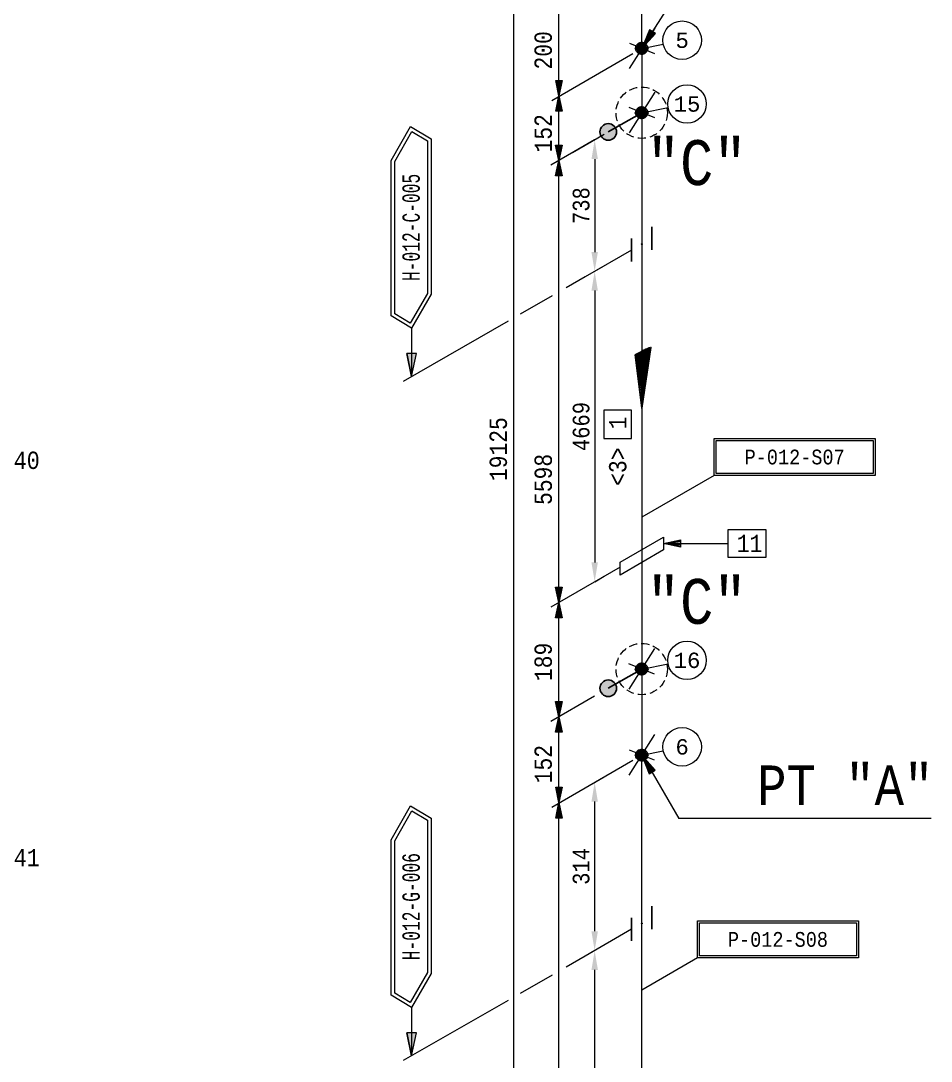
# Model space of a CAD drawing. Extents: x 0 to 841, y 0 to 594.
# Drawn here: x 274.4 to 416.1, y 221.7 to 383.8 of the extents above; entities that cross this region are included whole.
import ezdxf
from ezdxf.enums import TextEntityAlignment as Align

# ---------------------------------------------------------------- set-up
doc = ezdxf.new("R2010")
doc.units = 0
doc.header["$LTSCALE"] = 5
doc.header["$MEASUREMENT"] = 0
doc.linetypes.add('HIDDEN', pattern=[0.375, 0.25, -0.125])
doc.layers.get('0').update_dxf_attribs({"lineweight": 9})
for name, color, linetype, lineweight in [('1', 7, 'Continuous', 9), ('3', 7, 'Continuous', 9), ('T-TEXT1', 7, 'Continuous', 9)]:
    doc.layers.add(name, color=color, linetype=linetype, lineweight=lineweight)
for name, color, linetype in [('2', 2, 'Continuous'), ('FAB', 2, 'Continuous'), ('SH', 4, 'Continuous'), ('SUPT', 4, 'Continuous')]:
    doc.layers.add(name, color=color, linetype=linetype)
doc.styles.add('MARKING', font='monotxt.shx', dxfattribs={"width": 0.85, "height": 2.6})
doc.styles.get("Standard").update_dxf_attribs({"font": 'txt.shx'})
doc.styles.add('TXT', font='monotxt.shx')
doc.dimstyles.get("Standard").update_dxf_attribs({"dimtxt": 0.18, "dimasz": 0.18, "dimexe": 0.18, "dimexo": 0.0625, "dimgap": 0.09, "dimtad": 0, "dimtih": 1, "dimtoh": 1, "dimdec": 4, "dimzin": 0, "dimdsep": 46, "dimtxsty": 'Standard', "dimcen": 0.09, "dimadec": 0, "dimazin": 0, "dimtfac": 1, "dimtdec": 4, "dimtofl": 0, "dimtmove": 0, "dimatfit": 0, "dimfxl": 1, "dimtolj": 1, "dimtzin": 0, "dimarcsym": 0})

# ---------------------------------------------------------------- blocks, each defined once
blk = doc.blocks.new('ARO_E1')
at = {"layer": '2', "color": 2, "linetype": 'Continuous'}
blk.add_lwpolyline([(-1.075, -0.6125), (-1.2375, -0.4875), (0, 0), (-0.925, -0.7), (-1.2125, -0.5125), (-0.1, -0.0625), (-0.925, -0.7), (-1.2, -0.525), (-0.225, -0.1125), (-0.9375, -0.675), (-1.175, -0.5375), (-0.325, -0.175), (-0.975, -0.6625), (-1.15, -0.5625), (-0.4125, -0.225), (-0.9875, -0.6625), (-1.1375, -0.55), (-0.525, -0.3), (-1, -0.6375), (-1.1, -0.575), (-0.625, -0.35), (-1.0375, -0.625), (-1.0875, -0.5875), (-0.725, -0.425), (-1.05, -0.6125), (-1.075, -0.6125), (0, 0)], dxfattribs=at)
blk = doc.blocks.new('ARO_U1')
at = {"layer": '2', "color": 2, "linetype": 'Continuous', "xscale": 0.9999990990353698, "yscale": 0.9999990990353698, "rotation": 59.99997019629861}
blk.add_blockref('ARO_E1', (0, 0), dxfattribs=at)
blk = doc.blocks.new('L4')
at = {"layer": 'SH', "color": 4}
for p, q in [((1.58, 2.71), (1.58, -0.89)), ((-1.58, 0.89), (-1.58, -2.71))]:
    blk.add_line(p, q, dxfattribs=at)
at = {"layer": 'SUPT', "lineweight": 0}
blk.add_circle((0, 0), 0.0769, dxfattribs=at)
blk = doc.blocks.new('*D13')
at = {"layer": 'Defpoints', "color": 0, "lineweight": 0}
for p in [(360.28, 363.29), (369.47, 348.12), (363.72, 344.8)]:
    blk.add_point(p, dxfattribs=at)
at = {"layer": 'FAB', "color": 4, "lineweight": 0}
for p, q in [((360.28, 363.29), (365.22, 366.15)), ((363.72, 362.29), (363.72, 347.8)), ((369.47, 348.12), (362.22, 343.93))]:
    blk.add_line(p, q, dxfattribs=at)
for points in [[(363.22, 362.29), (364.22, 362.29), (363.72, 365.29)], [(363.22, 347.8), (364.22, 347.8), (363.72, 344.8)]]:
    blk.add_solid(points, dxfattribs=at)
at = {"layer": 'FAB', "color": 4, "lineweight": 0, "insert": (361.62, 355.04), "char_height": 2.6, "attachment_point": 5, "rotation": 90, "style": 'MARKING'}
blk.add_mtext('\\A1;738', dxfattribs=at)
blk = doc.blocks.new('TRI')
at = {"lineweight": 0}
blk.add_hatch(color=4, dxfattribs=at).paths.add_polyline_path([(340.4, 360.05), (339.74, 356.85), (341.07, 356.85)])
at = {"layer": 'SUPT', "lineweight": 0}
blk.add_line((340.4, 360.05), (339.74, 356.85), dxfattribs=at)
blk.add_lwpolyline([(340.4, 360.05), (341.07, 356.85), (339.74, 356.85), (340.4, 360.05), (341.07, 356.85)], dxfattribs=at)
blk = doc.blocks.new('*D15')
at = {"layer": 'Defpoints', "color": 0, "lineweight": 0}
for p in [(369.47, 242.3), (363.72, 238.98), (363.72, 194.83)]:
    blk.add_point(p, dxfattribs=at)
at = {"layer": 'FAB', "color": 4, "lineweight": 0}
for p, q in [((369.47, 242.3), (362.22, 238.11)), ((363.72, 197.83), (363.72, 235.98)), ((363.72, 194.83), (362.22, 193.97))]:
    blk.add_line(p, q, dxfattribs=at)
for points in [[(363.22, 235.98), (364.22, 235.98), (363.72, 238.98)], [(363.22, 197.83), (364.22, 197.83), (363.72, 194.83)]]:
    blk.add_solid(points, dxfattribs=at)
at = {"layer": 'FAB', "color": 4, "lineweight": 0, "insert": (361.62, 216.91), "char_height": 2.6, "attachment_point": 5, "rotation": 90, "style": 'MARKING'}
blk.add_mtext('\\A1;3326', dxfattribs=at)
blk = doc.blocks.new('*D17')
at = {"layer": 'Defpoints', "color": 0, "lineweight": 0}
for p in [(363.35, 264.98), (363.72, 265.2), (363.72, 238.98)]:
    blk.add_point(p, dxfattribs=at)
at = {"layer": 'FAB', "color": 4, "lineweight": 0}
for p, q in [((363.35, 264.98), (365.22, 266.07)), ((363.72, 241.98), (363.72, 262.2)), ((363.72, 238.98), (362.22, 238.11))]:
    blk.add_line(p, q, dxfattribs=at)
for points in [[(363.22, 262.2), (364.22, 262.2), (363.72, 265.2)], [(363.22, 241.98), (364.22, 241.98), (363.72, 238.98)]]:
    blk.add_solid(points, dxfattribs=at)
at = {"layer": 'FAB', "color": 4, "lineweight": 0, "insert": (361.62, 252.09), "char_height": 2.6, "attachment_point": 5, "rotation": 90, "style": 'MARKING'}
blk.add_mtext('\\A1;314', dxfattribs=at)
blk = doc.blocks.new('*D18')
at = {"layer": 'Defpoints', "color": 0, "lineweight": 0}
for p in [(363.72, 344.8), (363.72, 296.45), (363.72, 296.45)]:
    blk.add_point(p, dxfattribs=at)
at = {"layer": 'FAB', "color": 4, "lineweight": 0}
for p, q in [((363.72, 344.8), (365.22, 345.67)), ((363.72, 341.8), (363.72, 299.45)), ((363.72, 296.45), (365.22, 297.31))]:
    blk.add_line(p, q, dxfattribs=at)
for points in [[(364.22, 341.8), (363.22, 341.8), (363.72, 344.8)], [(363.22, 299.45), (364.22, 299.45), (363.72, 296.45)]]:
    blk.add_solid(points, dxfattribs=at)
at = {"layer": 'FAB', "color": 4, "lineweight": 0, "insert": (361.62, 320.62), "char_height": 2.6, "attachment_point": 5, "rotation": 90, "style": 'MARKING'}
blk.add_mtext('\\A1;{4669}', dxfattribs=at)

msp = doc.modelspace()

# ---------------------------------------------------------------- hatches: boundary and pattern name
at = {"layer": 'FAB'}
for points in [[(367.14, 366.51, 1), (364.54, 366.51, 1)], [(367.14, 279.84, 1), (364.54, 279.84, 1)]]:
    msp.add_hatch(color=256, dxfattribs=at).paths.add_polyline_path(points)

# ---------------------------------------------------------------- linework, layer by layer
at = {"layer": '1', "color": 1, "linetype": 'Continuous', "lineweight": 0}
for p, q in [((371.05, 379.52), (371.05, 489.52)), ((371.05, 379.52), (371.05, 269.44)), ((371.05, 170.22), (371.05, 269.44))]:
    msp.add_line(p, q, dxfattribs=at)
at = {"layer": '1', "color": 2, "linetype": 'Continuous', "lineweight": 0}
for points in [[(377.08, 301.85), (374.43, 302.4), (377.08, 302.95), (377.08, 301.85)], [(377.08, 301.96), (374.43, 302.4), (377.08, 302.85)], [(377.08, 302.19), (374.43, 302.4), (377.08, 302.74)], [(377.08, 302.3), (374.43, 302.4), (377.08, 302.51)]]:
    msp.add_lwpolyline(points, dxfattribs=at)
at = {"layer": '3', "color": 2, "linetype": 'Continuous', "lineweight": 0}
for p, q in [((351.15, 149.82), (351.15, 487.12)), ((358.15, 372.12), (358.15, 482.12)), ((357.05, 371.43), (369.65, 378.73)), ((358.15, 262.04), (358.15, 372.12)), ((357.05, 261.33), (369.65, 268.63)), ((358.15, 162.82), (358.15, 262.04))]:
    msp.add_line(p, q, dxfattribs=at)
for points in [[(358.65, 374.53), (358.15, 372.13), (357.65, 374.53), (358.65, 374.53)], [(358.55, 374.53), (358.15, 372.13), (357.75, 374.53)], [(358.45, 374.53), (358.15, 372.13), (357.95, 374.53)], [(358.25, 374.53), (358.15, 372.13), (358.05, 374.53)], [(357.65, 369.73), (358.15, 372.13), (358.65, 369.73), (357.65, 369.73)], [(357.75, 369.73), (358.15, 372.13), (358.55, 369.73)], [(357.95, 369.73), (358.15, 372.13), (358.45, 369.73)], [(358.05, 369.73), (358.15, 372.13), (358.25, 369.73)], [(358.64, 364.46), (358.14, 362.06), (357.64, 364.46), (358.64, 364.46)], [(358.54, 364.46), (358.14, 362.06), (357.74, 364.46)], [(358.44, 364.46), (358.14, 362.06), (357.94, 364.46)], [(358.24, 364.46), (358.14, 362.06), (358.04, 364.46)], [(357.64, 359.66), (358.14, 362.06), (358.64, 359.66), (357.64, 359.66)], [(357.74, 359.66), (358.14, 362.06), (358.54, 359.66)], [(357.94, 359.66), (358.14, 362.06), (358.44, 359.66)], [(358.04, 359.66), (358.14, 362.06), (358.24, 359.66)], [(369.45, 318.77), (369.45, 323.17), (365.15, 323.17), (365.15, 318.77), (369.45, 318.77)], [(384.43, 300.25), (390.43, 300.25), (390.43, 304.55), (384.43, 304.55), (384.43, 300.25)], [(358.64, 295.62), (358.14, 293.22), (357.64, 295.62), (358.64, 295.62)], [(358.54, 295.62), (358.14, 293.22), (357.74, 295.62)], [(358.44, 295.62), (358.14, 293.22), (357.94, 295.62)], [(358.24, 295.62), (358.14, 293.22), (358.04, 295.62)], [(357.64, 290.82), (358.14, 293.22), (358.64, 290.82), (357.64, 290.82)], [(357.74, 290.82), (358.14, 293.22), (358.54, 290.82)], [(357.94, 290.82), (358.14, 293.22), (358.44, 290.82)], [(358.04, 290.82), (358.14, 293.22), (358.24, 290.82)], [(358.64, 277.79), (358.14, 275.39), (357.64, 277.79), (358.64, 277.79)], [(358.54, 277.79), (358.14, 275.39), (357.74, 277.79)], [(358.44, 277.79), (358.14, 275.39), (357.94, 277.79)], [(358.24, 277.79), (358.14, 275.39), (358.04, 277.79)], [(357.64, 272.99), (358.14, 275.39), (358.64, 272.99), (357.64, 272.99)], [(357.74, 272.99), (358.14, 275.39), (358.54, 272.99)], [(357.94, 272.99), (358.14, 275.39), (358.44, 272.99)], [(358.04, 272.99), (358.14, 275.39), (358.24, 272.99)], [(358.65, 264.43), (358.15, 262.03), (357.65, 264.43), (358.65, 264.43)], [(358.55, 264.43), (358.15, 262.03), (357.75, 264.43)], [(358.45, 264.43), (358.15, 262.03), (357.95, 264.43)], [(358.25, 264.43), (358.15, 262.03), (358.05, 264.43)], [(357.65, 259.63), (358.15, 262.03), (358.65, 259.63), (357.65, 259.63)], [(357.75, 259.63), (358.15, 262.03), (358.55, 259.63)], [(357.95, 259.63), (358.15, 262.03), (358.45, 259.63)], [(358.05, 259.63), (358.15, 262.03), (358.25, 259.63)]]:
    msp.add_lwpolyline(points, dxfattribs=at)
at = {"layer": '3', "color": 2, "linetype": 'HIDDEN', "lineweight": 0}
for centre in [(371.04, 369.51), (371.04, 282.84)]:
    msp.add_circle(centre, 4, dxfattribs=at)
at = {"layer": 'FAB', "color": 2, "linetype": 'Continuous', "lineweight": 0}
for p, q in [((371.05, 379.52), (379.28, 392.31)), ((416.12, 259.54), (376.81, 259.54))]:
    msp.add_line(p, q, dxfattribs=at)
at = {"layer": 'FAB', "lineweight": 0}
for p, q in [((371.05, 379.52), (374.4, 380.2)), ((382.31, 312.98), (371.05, 306.48)), ((374.43, 302.4), (384.43, 302.4)), ((371.05, 269.44), (374.4, 270.12)), ((371.11, 269.4), (376.81, 259.54)), ((379.71, 237.83), (371.05, 232.83))]:
    msp.add_line(p, q, dxfattribs=at)
at = {"layer": 'FAB', "linetype": 'Continuous', "lineweight": 0}
for p, q in [((371.04, 369.51), (375.16, 370.3)), ((363.68, 365.26), (356.88, 361.33)), ((367.67, 298.72), (356.88, 292.49)), ((371.04, 282.84), (375.16, 283.63)), ((363.68, 278.59), (356.88, 274.66))]:
    msp.add_line(p, q, dxfattribs=at)
at = {"layer": 'FAB'}
for p, q in [((371.04, 369.51), (365.84, 366.51)), ((371.04, 282.84), (365.84, 279.84))]:
    msp.add_line(p, q, dxfattribs=at)
at = {"layer": 'FAB', "color": 2, "linetype": 'Continuous', "lineweight": 0}
for points in [[(372.27, 382.43), (371.05, 379.52), (373.19, 381.85), (372.27, 382.43)], [(372.42, 382.34), (371.05, 379.52), (372.88, 382.04)], [(372.42, 382.34), (371.05, 379.52), (373.04, 381.94)], [(372.57, 382.24), (371.05, 379.52), (372.88, 382.04)], [(372.85, 266.91), (371.05, 269.44), (372.53, 266.71)], [(373.01, 266.99), (371.05, 269.44), (372.53, 266.71)], [(373.01, 266.99), (371.05, 269.44), (372.37, 266.62)], [(373.15, 267.1), (371.05, 269.44), (372.23, 266.51), (373.15, 267.1)]]:
    msp.add_lwpolyline(points, dxfattribs=at)
for points in [[(382.31, 318.75), (407.41, 318.75), (407.41, 312.98), (382.31, 312.98)], [(382.63, 318.43), (407.09, 318.43), (407.09, 313.3), (382.63, 313.3)], [(379.71, 243.6), (404.81, 243.6), (404.81, 237.83), (379.71, 237.83)], [(380.03, 243.28), (404.49, 243.28), (404.49, 238.15), (380.03, 238.15)]]:
    msp.add_lwpolyline(points, close=True, dxfattribs=at)
at = {"layer": 'FAB', "color": 3, "linetype": 'Continuous', "lineweight": 0, "flags": 128}
msp.add_lwpolyline([(374.43, 303.41), (374.43, 301.39), (367.67, 297.49), (367.67, 299.5)], close=True, dxfattribs=at)
at = {"layer": 'FAB', "color": 2, "linetype": 'Continuous', "lineweight": 0}
for centre in [(377.34, 380.8), (378.1, 370.87), (378.1, 284.2), (377.34, 270.72)]:
    msp.add_circle(centre, 3, dxfattribs=at)
at = {"layer": 'FAB'}
for centre in [(365.84, 366.51), (365.84, 279.84)]:
    msp.add_circle(centre, 1.3, dxfattribs=at)
at = {"layer": 'SUPT', "lineweight": 0}
for p, q in [((362.22, 343.93), (359.27, 342.23)), ((357.09, 340.98), (352.12, 338.13)), ((350.23, 337.04), (333.9, 327.65)), ((362.22, 238.11), (359.27, 236.41)), ((357.09, 235.16), (352.12, 232.31)), ((350.23, 231.22), (333.9, 221.84))]:
    msp.add_line(p, q, dxfattribs=at)
at = {"layer": 'SUPT', "linetype": 'Continuous', "lineweight": 0}
for p, q in [((335.2, 335.94), (335.2, 328.4)), ((335.2, 230.12), (335.2, 222.58))]:
    msp.add_line(p, q, dxfattribs=at)
for points in [[(338.24, 341.22), (335.2, 335.94), (332.02, 337.84), (332.02, 362.06), (335.05, 367.35), (338.24, 365.45)], [(337.68, 365.13), (337.68, 341.37), (335, 336.71), (332.58, 338.16), (332.58, 361.91), (335.26, 366.57)], [(338.24, 235.4), (335.2, 230.12), (332.02, 232.02), (332.02, 256.25), (335.05, 261.53), (338.24, 259.63)], [(337.68, 259.31), (337.68, 235.55), (335, 230.9), (332.58, 232.34), (332.58, 256.09), (335.26, 260.75)]]:
    msp.add_lwpolyline(points, close=True, dxfattribs=at)
at = {"layer": 'T-TEXT1', "color": 2, "linetype": 'Continuous', "lineweight": 0}
for p, q in [((373.07, 382.7), (369.07, 376.4)), ((373.07, 378.7), (369.17, 380.3)), ((373.07, 372.7), (369.07, 366.4)), ((373.07, 368.7), (369.07, 370.3)), ((373.06, 286.03), (369.06, 279.73)), ((373.06, 282.03), (369.06, 283.63)), ((373.06, 272.62), (369.06, 266.32)), ((373.06, 268.62), (369.16, 270.22))]:
    msp.add_line(p, q, dxfattribs=at)
for points in [[(371.05, 380.53), (371.25, 380.43), (371.35, 380.43), (371.55, 380.33), (371.65, 380.23), (371.75, 380.13), (371.85, 380.03), (371.95, 379.83), (371.95, 379.73), (372.05, 379.53), (371.95, 379.33), (371.95, 379.23), (371.85, 379.03), (371.75, 378.93), (371.65, 378.83), (371.55, 378.73), (371.35, 378.63), (371.25, 378.63), (371.05, 378.63), (370.85, 378.63), (370.75, 378.63), (370.55, 378.73), (370.45, 378.83), (370.35, 378.93), (370.25, 379.03), (370.15, 379.23), (370.15, 379.33), (370.15, 379.53), (370.15, 379.73), (370.15, 379.83), (370.25, 380.03), (370.35, 380.13), (370.45, 380.23), (370.55, 380.33), (370.75, 380.43), (370.85, 380.43), (371.05, 380.53), (371.05, 380.53), (371.25, 380.43), (371.05, 378.53), (370.85, 378.63), (371.05, 380.53), (371.25, 380.43), (371.35, 380.43), (370.85, 378.63), (370.75, 378.63), (371.25, 380.43), (371.35, 380.43), (371.55, 380.33), (370.75, 378.63), (370.55, 378.73), (371.35, 380.43), (371.55, 380.33), (371.65, 380.23), (370.55, 378.73), (370.45, 378.83), (371.55, 380.33), (371.65, 380.23), (371.75, 380.13), (370.45, 378.83), (370.35, 378.93), (371.65, 380.23), (371.75, 380.13), (371.85, 380.03), (370.35, 378.93), (370.25, 379.03), (371.75, 380.13), (371.85, 380.03), (371.95, 379.83), (370.25, 379.03), (370.15, 379.23), (371.85, 380.03), (371.95, 379.83), (371.95, 379.73), (370.15, 379.23), (370.15, 379.33), (371.95, 379.83), (371.95, 379.73), (372.05, 379.53), (370.15, 379.33), (370.05, 379.53), (371.95, 379.73), (372.05, 379.53), (371.95, 379.33), (370.05, 379.53), (370.15, 379.73), (372.05, 379.53), (371.95, 379.33), (371.95, 379.23), (370.15, 379.73), (370.15, 379.83), (371.95, 379.33), (371.95, 379.23), (371.85, 379.03), (370.15, 379.83), (370.25, 380.03), (371.95, 379.23)], [(371.95, 379.23), (371.85, 379.03), (371.75, 378.93), (370.25, 380.03), (370.35, 380.13), (371.85, 379.03), (371.75, 378.93), (371.65, 378.83), (370.35, 380.13), (370.45, 380.23), (371.75, 378.93), (371.65, 378.83), (371.55, 378.73), (370.45, 380.23), (370.55, 380.33), (371.65, 378.83), (371.55, 378.73), (371.35, 378.63), (370.55, 380.33), (370.75, 380.43), (371.55, 378.73), (371.35, 378.63), (371.25, 378.63), (370.75, 380.43), (370.85, 380.43), (371.35, 378.63), (371.25, 378.63), (371.05, 378.53), (370.85, 380.43), (371.05, 380.53), (371.25, 378.63)], [(371.04, 370.51), (371.24, 370.41), (371.34, 370.41), (371.54, 370.31), (371.64, 370.21), (371.74, 370.11), (371.84, 370.01), (371.94, 369.81), (371.94, 369.71), (372.04, 369.51), (371.94, 369.31), (371.94, 369.21), (371.84, 369.01), (371.74, 368.91), (371.64, 368.81), (371.54, 368.71), (371.34, 368.61), (371.24, 368.61), (371.04, 368.61), (370.84, 368.61), (370.74, 368.61), (370.54, 368.71), (370.44, 368.81), (370.34, 368.91), (370.24, 369.01), (370.14, 369.21), (370.14, 369.31), (370.14, 369.51), (370.14, 369.71), (370.14, 369.81), (370.24, 370.01), (370.34, 370.11), (370.44, 370.21), (370.54, 370.31), (370.74, 370.41), (370.84, 370.41), (371.04, 370.51), (371.04, 370.51), (371.24, 370.41), (371.04, 368.51), (370.84, 368.61), (371.04, 370.51), (371.24, 370.41), (371.34, 370.41), (370.84, 368.61), (370.74, 368.61), (371.24, 370.41), (371.34, 370.41), (371.54, 370.31), (370.74, 368.61), (370.54, 368.71), (371.34, 370.41), (371.54, 370.31), (371.64, 370.21), (370.54, 368.71), (370.44, 368.81), (371.54, 370.31), (371.64, 370.21), (371.74, 370.11), (370.44, 368.81), (370.34, 368.91), (371.64, 370.21), (371.74, 370.11), (371.84, 370.01), (370.34, 368.91), (370.24, 369.01), (371.74, 370.11), (371.84, 370.01), (371.94, 369.81), (370.24, 369.01), (370.14, 369.21), (371.84, 370.01), (371.94, 369.81), (371.94, 369.71), (370.14, 369.21), (370.14, 369.31), (371.94, 369.81), (371.94, 369.71), (372.04, 369.51), (370.14, 369.31), (370.04, 369.51), (371.94, 369.71), (372.04, 369.51), (371.94, 369.31), (370.04, 369.51), (370.14, 369.71), (372.04, 369.51), (371.94, 369.31), (371.94, 369.21), (370.14, 369.71), (370.14, 369.81), (371.94, 369.31), (371.94, 369.21), (371.84, 369.01), (370.14, 369.81), (370.24, 370.01), (371.94, 369.21)], [(371.94, 369.21), (371.84, 369.01), (371.74, 368.91), (370.24, 370.01), (370.34, 370.11), (371.84, 369.01), (371.74, 368.91), (371.64, 368.81), (370.34, 370.11), (370.44, 370.21), (371.74, 368.91), (371.64, 368.81), (371.54, 368.71), (370.44, 370.21), (370.54, 370.31), (371.64, 368.81), (371.54, 368.71), (371.34, 368.61), (370.54, 370.31), (370.74, 370.41), (371.54, 368.71), (371.34, 368.61), (371.24, 368.61), (370.74, 370.41), (370.84, 370.41), (371.34, 368.61), (371.24, 368.61), (371.04, 368.51), (370.84, 370.41), (371.04, 370.51), (371.24, 368.61)], [(371.04, 283.84), (371.24, 283.74), (371.34, 283.74), (371.54, 283.64), (371.64, 283.54), (371.74, 283.44), (371.84, 283.34), (371.94, 283.14), (371.94, 283.04), (372.04, 282.84), (371.94, 282.64), (371.94, 282.54), (371.84, 282.34), (371.74, 282.24), (371.64, 282.14), (371.54, 282.04), (371.34, 281.94), (371.24, 281.94), (371.04, 281.94), (370.84, 281.94), (370.74, 281.94), (370.54, 282.04), (370.44, 282.14), (370.34, 282.24), (370.24, 282.34), (370.14, 282.54), (370.14, 282.64), (370.14, 282.84), (370.14, 283.04), (370.14, 283.14), (370.24, 283.34), (370.34, 283.44), (370.44, 283.54), (370.54, 283.64), (370.74, 283.74), (370.84, 283.74), (371.04, 283.84), (371.04, 283.84), (371.24, 283.74), (371.04, 281.84), (370.84, 281.94), (371.04, 283.84), (371.24, 283.74), (371.34, 283.74), (370.84, 281.94), (370.74, 281.94), (371.24, 283.74), (371.34, 283.74), (371.54, 283.64), (370.74, 281.94), (370.54, 282.04), (371.34, 283.74), (371.54, 283.64), (371.64, 283.54), (370.54, 282.04), (370.44, 282.14), (371.54, 283.64), (371.64, 283.54), (371.74, 283.44), (370.44, 282.14), (370.34, 282.24), (371.64, 283.54), (371.74, 283.44), (371.84, 283.34), (370.34, 282.24), (370.24, 282.34), (371.74, 283.44), (371.84, 283.34), (371.94, 283.14), (370.24, 282.34), (370.14, 282.54), (371.84, 283.34), (371.94, 283.14), (371.94, 283.04), (370.14, 282.54), (370.14, 282.64), (371.94, 283.14), (371.94, 283.04), (372.04, 282.84), (370.14, 282.64), (370.04, 282.84), (371.94, 283.04), (372.04, 282.84), (371.94, 282.64), (370.04, 282.84), (370.14, 283.04), (372.04, 282.84), (371.94, 282.64), (371.94, 282.54), (370.14, 283.04), (370.14, 283.14), (371.94, 282.64), (371.94, 282.54), (371.84, 282.34), (370.14, 283.14), (370.24, 283.34), (371.94, 282.54)], [(371.94, 282.54), (371.84, 282.34), (371.74, 282.24), (370.24, 283.34), (370.34, 283.44), (371.84, 282.34), (371.74, 282.24), (371.64, 282.14), (370.34, 283.44), (370.44, 283.54), (371.74, 282.24), (371.64, 282.14), (371.54, 282.04), (370.44, 283.54), (370.54, 283.64), (371.64, 282.14), (371.54, 282.04), (371.34, 281.94), (370.54, 283.64), (370.74, 283.74), (371.54, 282.04), (371.34, 281.94), (371.24, 281.94), (370.74, 283.74), (370.84, 283.74), (371.34, 281.94), (371.24, 281.94), (371.04, 281.84), (370.84, 283.74), (371.04, 283.84), (371.24, 281.94)], [(371.05, 270.43), (371.25, 270.33), (371.35, 270.33), (371.55, 270.23), (371.65, 270.13), (371.75, 270.03), (371.85, 269.93), (371.95, 269.73), (371.95, 269.63), (372.05, 269.43), (371.95, 269.23), (371.95, 269.13), (371.85, 268.93), (371.75, 268.83), (371.65, 268.73), (371.55, 268.63), (371.35, 268.53), (371.25, 268.53), (371.05, 268.53), (370.85, 268.53), (370.75, 268.53), (370.55, 268.63), (370.45, 268.73), (370.35, 268.83), (370.25, 268.93), (370.15, 269.13), (370.15, 269.23), (370.15, 269.43), (370.15, 269.63), (370.15, 269.73), (370.25, 269.93), (370.35, 270.03), (370.45, 270.13), (370.55, 270.23), (370.75, 270.33), (370.85, 270.33), (371.05, 270.43), (371.05, 270.43), (371.25, 270.33), (371.05, 268.43), (370.85, 268.53), (371.05, 270.43), (371.25, 270.33), (371.35, 270.33), (370.85, 268.53), (370.75, 268.53), (371.25, 270.33), (371.35, 270.33), (371.55, 270.23), (370.75, 268.53), (370.55, 268.63), (371.35, 270.33), (371.55, 270.23), (371.65, 270.13), (370.55, 268.63), (370.45, 268.73), (371.55, 270.23), (371.65, 270.13), (371.75, 270.03), (370.45, 268.73), (370.35, 268.83), (371.65, 270.13), (371.75, 270.03), (371.85, 269.93), (370.35, 268.83), (370.25, 268.93), (371.75, 270.03), (371.85, 269.93), (371.95, 269.73), (370.25, 268.93), (370.15, 269.13), (371.85, 269.93), (371.95, 269.73), (371.95, 269.63), (370.15, 269.13), (370.15, 269.23), (371.95, 269.73), (371.95, 269.63), (372.05, 269.43), (370.15, 269.23), (370.05, 269.43), (371.95, 269.63), (372.05, 269.43), (371.95, 269.23), (370.05, 269.43), (370.15, 269.63), (372.05, 269.43), (371.95, 269.23), (371.95, 269.13), (370.15, 269.63), (370.15, 269.73), (371.95, 269.23), (371.95, 269.13), (371.85, 268.93), (370.15, 269.73), (370.25, 269.93), (371.95, 269.13)], [(371.95, 269.13), (371.85, 268.93), (371.75, 268.83), (370.25, 269.93), (370.35, 270.03), (371.85, 268.93), (371.75, 268.83), (371.65, 268.73), (370.35, 270.03), (370.45, 270.13), (371.75, 268.83), (371.65, 268.73), (371.55, 268.63), (370.45, 270.13), (370.55, 270.23), (371.65, 268.73), (371.55, 268.63), (371.35, 268.53), (370.55, 270.23), (370.75, 270.33), (371.55, 268.63), (371.35, 268.53), (371.25, 268.53), (370.75, 270.33), (370.85, 270.33), (371.35, 268.53), (371.25, 268.53), (371.05, 268.43), (370.85, 270.33), (371.05, 270.43), (371.25, 268.53)]]:
    msp.add_lwpolyline(points, dxfattribs=at)

# ---------------------------------------------------------------- block references
at = {"layer": 'FAB', "color": 7, "linetype": 'Continuous', "xscale": -7.199999999999591, "yscale": -7.199999999999591, "zscale": 7.199999999999999}
msp.add_blockref('ARO_U1', (371.05, 323.48), dxfattribs=at)
at = {"layer": 'SUPT', "lineweight": 0}
for p in [(371.05, 349.03), (371.05, 243.21)]:
    msp.add_blockref('L4', p, dxfattribs=at)
at = {"layer": 'SUPT', "linetype": 'Continuous', "lineweight": 0, "xscale": -1.125, "yscale": 1.125, "zscale": 1.125, "rotation": 180}
for p in [(-47.75, 733.46), (-47.75, 627.64)]:
    msp.add_blockref('TRI', p, dxfattribs=at)

# ---------------------------------------------------------------- texts
at = {"layer": '3', "color": 2, "linetype": 'Continuous', "lineweight": 0, "style": 'TXT', "width": 0.851861}
for s, p in [('200', (357.05, 376.24)), ('152', (357.05, 363.32)), ('19125', (350.06, 312.12)), ('1', (368.66, 320.18)), ('5598', (357.06, 308.4)), ('<3>', (368.66, 311.38)), ('189', (357.05, 280.97)), ('152', (357.05, 265.04))]:
    msp.add_text(s, height=2.7, rotation=90, dxfattribs=at).set_placement(p)
msp.add_text('11', height=2.7, dxfattribs=at).set_placement((385.85, 301.06))
at = {"layer": 'FAB', "color": 2, "linetype": 'Continuous', "lineweight": 0, "style": 'TXT'}
for s, p in [('5', (377.34, 380.8)), ('15', (378.1, 370.87)), ('16', (378.1, 284.2)), ('6', (377.34, 270.72))]:
    msp.add_text(s, height=2.4, dxfattribs=at).set_placement(p, align=Align.MIDDLE_CENTER)
at = {"layer": 'FAB', "color": 2, "linetype": 'Continuous', "style": 'TXT', "width": 0.857082}
for s, height, p in [('"C"', 7, (371.82, 358.24)), ('"C"', 7, (371.82, 289.88)), ('PT "A"', 6.163, (389.03, 261.65))]:
    msp.add_text(s, height=height, dxfattribs=at).set_placement(p)
at = {"layer": 'FAB', "color": 2, "linetype": 'Continuous', "lineweight": 0, "style": 'TXT', "width": 0.869567}
for s, p in [('1GJCC3-13000-HP-195-240', (230.57, 314.01)), ('1GJCC3-13000-HP-195-241', (230.57, 252.12))]:
    msp.add_text(s, height=2.7, dxfattribs=at).set_placement(p)
for s, p in [('P-012-S07', (394.86, 315.87)), ('P-012-S08', (392.26, 240.72))]:
    msp.add_text(s, height=2.3, dxfattribs=at).set_placement(p, align=Align.MIDDLE_CENTER)
at = {"layer": 'SUPT', "linetype": 'Continuous', "lineweight": 0, "style": 'TXT', "width": 0.65}
for s, p in [('H-012-C-005', (335.13, 351.64)), ('H-012-G-006', (335.13, 245.82))]:
    msp.add_text(s, height=2.7, rotation=90, dxfattribs=at).set_placement(p, align=Align.MIDDLE_CENTER)

# ---------------------------------------------------------------- dimensions: what is measured, and where the dimension line sits
at = {"layer": 'FAB', "lineweight": 0}
for base, p1, p2, text, picture, middle in [((363.72, 344.8), (360.28, 363.29), (369.47, 348.12), '738', '*D13', (361.62, 355.04)), ((363.72, 296.45), (363.72, 344.8), (363.72, 296.45), '{4669}', '*D18', (361.62, 320.62)), ((363.72, 265.2), (363.72, 238.98), (363.35, 264.98), '314', '*D17', (361.62, 252.09)), ((363.72, 238.98), (363.72, 194.83), (369.47, 242.3), '3326', '*D15', (361.62, 216.91))]:
    dim = msp.add_linear_dim(base=base, p1=p1, p2=p2, angle=90, text=text, dimstyle='Standard', override={"dimtxt": 2.6, "dimasz": 3, "dimexe": 1.5, "dimexo": 0, "dimgap": 0.8, "dimtad": 1, "dimtih": 0, "dimdec": 0, "dimdsep": 0, "dimtxsty": 'MARKING', "dimclrd": 4, "dimclre": 4, "dimclrt": 4, "dimatfit": 3, "dimlwd": 0, "dimlwe": 0}, dxfattribs=at)
    dim.commit()
    dim.dimension.update_dxf_attribs({"geometry": picture, "text_midpoint": middle})

doc.saveas('drawing.dxf')
